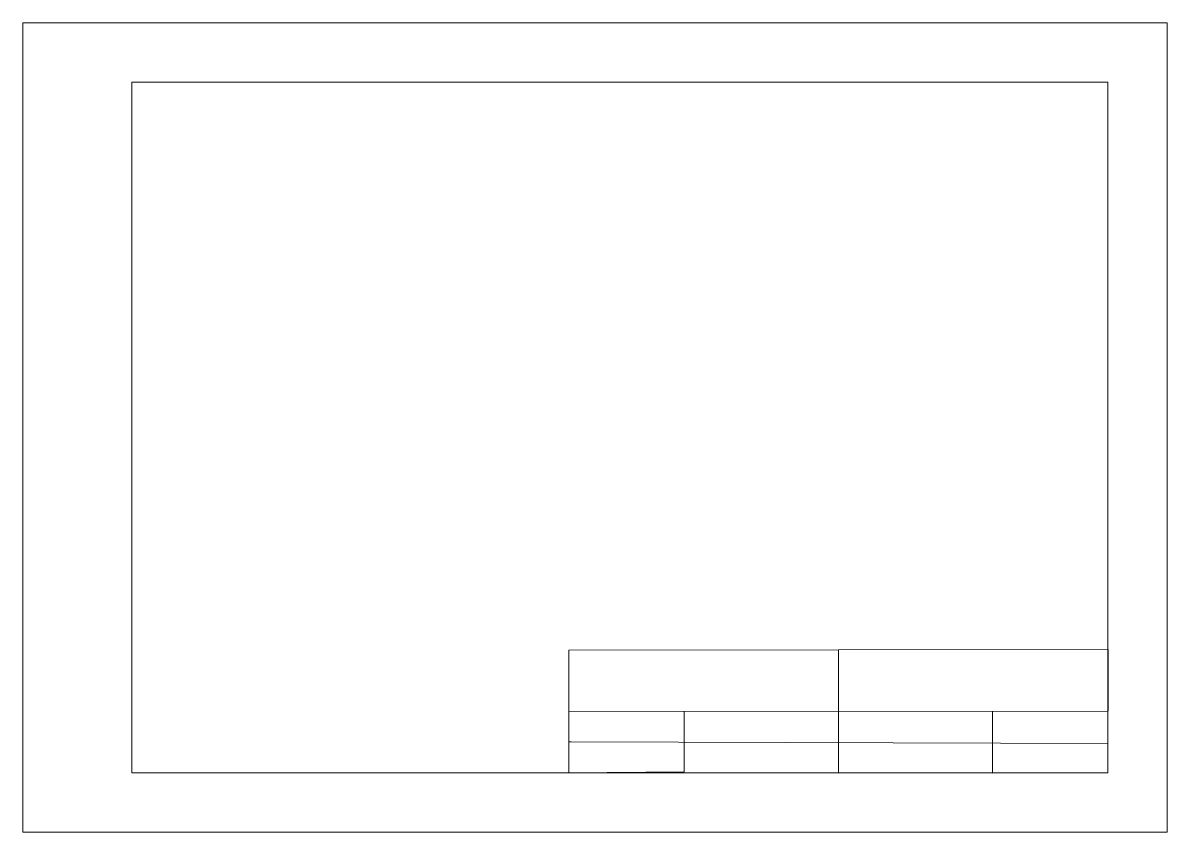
# Paper-space layout 'To1' of a CAD drawing. Header units: millimetres. Extents: x 59 to 356, y 24 to 234.
import ezdxf

# ---------------------------------------------------------------- set-up
doc = ezdxf.new("R2010")
doc.units = ezdxf.units.MM
doc.header["$MEASUREMENT"] = 0
doc.linetypes.add('ACAD_ISO04W100', pattern=[30, 24, -3, 0, -3])
doc.layers.add('NetTruc', color=92, linetype='ACAD_ISO04W100', lineweight=20)

psp = doc.layouts.new('To1')

# ---------------------------------------------------------------- linework, layer by layer
at = {"layer": 'NetTruc', "ltscale": 25}
for p, q in [((87.43, 218.58), (340.7, 218.58)), ((87.43, 218.58), (87.43, 39.42)), ((340.7, 218.58), (340.7, 39.42)), ((340.79, 71.42), (200.79, 71.22)), ((270.79, 71.32), (270.79, 39.42)), ((340.7, 39.42), (340.79, 71.42)), ((200.79, 71.22), (200.79, 39.42)), ((200.79, 55.32), (340.74, 55.42)), ((230.79, 39.64), (230.78, 55.34)), ((310.79, 39.32), (310.78, 55.4)), ((201.46, 47.39), (200.79, 47.39)), ((201.46, 47.39), (340.72, 46.99)), ((340.7, 39.42), (87.43, 39.42)), ((200.79, 39.42), (230.79, 39.64)), ((270.79, 39.42), (310.79, 39.32))]:
    psp.add_line(p, q, dxfattribs=at)
psp.add_lwpolyline([(59.12, 234), (356.12, 234), (356.12, 24), (59.12, 24)], close=True, dxfattribs=at)

doc.saveas('drawing.dxf')
